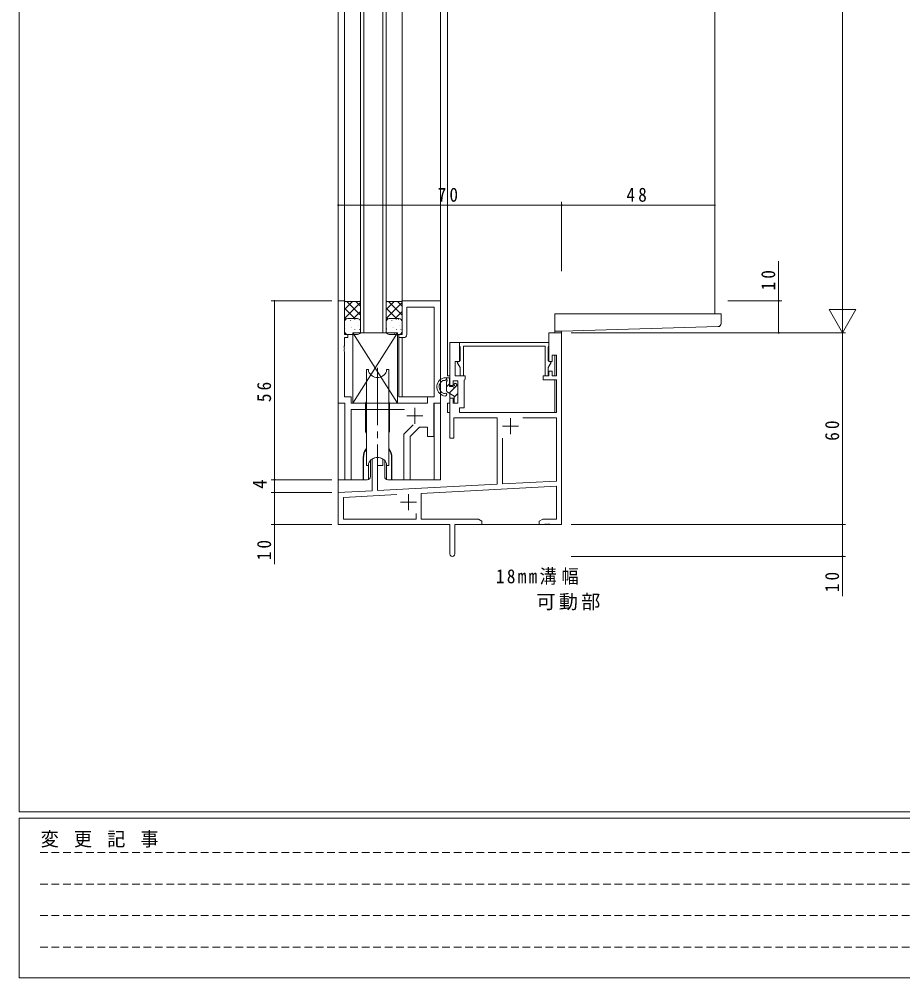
# Model space of a CAD drawing. Units: millimetres, scale not verified. Extents: x -594 to 539, y -420 to 386.
# Drawn here: x -590 to -313.1, y -420 to -119.7 of the extents above; entities that cross this region are included whole.
import ezdxf
from ezdxf.enums import TextEntityAlignment as Align

# ---------------------------------------------------------------- set-up
doc = ezdxf.new("R2010")
doc.units = ezdxf.units.MM
doc.header["$LTSCALE"] = 2
doc.linetypes.add('CHAIN2', pattern=[12, 9, -1, 1, -1])
doc.linetypes.add('DASHED1', pattern=[1.8, 1.2, -0.6])
for name, color, linetype, lineweight in [('0-1_YKK_ZWAK', 7, 'Continuous', 9), ('0-3_YKK_11', 7, 'Continuous', 9), ('0-4_YKK_12', 2, 'Continuous', 9), ('0-5_YKK_13', 4, 'Continuous', 9), ('0-6_YKK_D', 6, 'Continuous', 9)]:
    doc.layers.add(name, color=color, linetype=linetype, lineweight=lineweight)
doc.layers.add('0-2_USER1', color=7, linetype='Continuous')
doc.styles.add('ＭＳ ゴシック', font='')
doc.styles.get('ＭＳ ゴシック').set_extended_font_data('MS Gothic')

msp = doc.modelspace()

# ---------------------------------------------------------------- linework, layer by layer
at = {"layer": '0-1_YKK_ZWAK'}
for p, q in [((-590, -367.965), (-590, 382.035)), ((510, -367.965), (-590, -367.965)), ((-590, -419.965), (-590, -369.965)), ((456, -369.965), (-590, -369.965)), ((-590, -419.965), (456, -419.965))]:
    msp.add_line(p, q, dxfattribs=at)
at = {"layer": '0-1_YKK_ZWAK', "linetype": 'DASHED1'}
for p, q in [((-583.431, -380.697), (-228.87, -380.697)), ((-583.431, -390.595), (-228.87, -390.595)), ((-583.431, -400.493), (-228.87, -400.493)), ((-583.431, -410.391), (-228.87, -410.391))]:
    msp.add_line(p, q, dxfattribs=at)
at = {"layer": '0-3_YKK_11'}
for p, q in [((-488, -207.965), (-490, -207.965)), ((-490, -207.965), (-490, -239.965)), ((-488, -218.465), (-488, -207.965)), ((-470, -207.965), (-470, -218.465)), ((-458, -207.965), (-470, -207.965)), ((-468.5, -218.465), (-468.5, -209.895)), ((-468.5, -209.895), (-459.93, -209.895)), ((-459.93, -209.895), (-459.93, -238.035)), ((-458, -239.965), (-458, -207.965)), ((-424, -217.965), (-420, -217.965)), ((-424, -226.965), (-424, -217.965)), ((-420, -217.965), (-420, -277.965)), ((-455, -220.965), (-452, -220.965)), ((-455, -234.465), (-455, -220.965)), ((-452, -221.965), (-452, -220.965)), ((-452, -220.965), (-452, -226.965)), ((-452, -220.965), (-424, -220.965)), ((-451.9, -222.138), (-452, -221.965)), ((-425.2, -222.165), (-450.8, -222.165)), ((-424, -221.965), (-424.1, -222.138)), ((-424, -220.965), (-424, -221.965)), ((-488.07, -238.035), (-488.07, -223.923)), ((-452.5, -239.965), (-452.5, -232.965)), ((-450.5, -232.823), (-450.5, -241.465)), ((-421.63, -242.965), (-421.63, -232.665)), ((-490, -239.965), (-487.9, -239.965)), ((-487.9, -239.965), (-487.9, -263.965)), ((-462.03, -239.965), (-485.97, -239.965)), ((-460.1, -250.465), (-460.1, -239.965)), ((-460.1, -239.965), (-458, -239.965)), ((-455, -250.965), (-455, -238.465)), ((-485.97, -263.965), (-485.97, -241.965)), ((-485.97, -241.965), (-469.273, -241.965)), ((-466, -241.465), (-466, -246.465)), ((-452, -242.965), (-421.63, -242.965)), ((-468.5, -243.965), (-463.5, -243.965)), ((-453.8, -244.595), (-453.8, -250.965)), ((-440.2, -244.595), (-453.8, -244.595)), ((-440.2, -265.355), (-440.2, -244.595)), ((-436, -244.665), (-436, -249.665)), ((-432.213, -244.595), (-421.63, -244.595)), ((-432.213, -244.595), (-421.63, -244.595)), ((-421.63, -244.595), (-421.63, -264.382)), ((-466.531, -246.766), (-469.43, -249.665)), ((-438.5, -247.165), (-433.5, -247.165)), ((-469.43, -249.665), (-469.43, -263.965)), ((-467.5, -263.965), (-467.5, -250.465)), ((-453.8, -250.965), (-455, -250.965)), ((-438.57, -265.269), (-438.57, -250.952)), ((-479.4, -257.656), (-479.256, -257.4)), ((-479.4, -267.409), (-479.4, -257.656)), ((-477.7, -259.465), (-477.7, -267.32)), ((-487.9, -263.965), (-485.97, -263.965)), ((-469.43, -263.965), (-467.5, -263.965)), ((-477.7, -267.32), (-440.2, -265.355)), ((-421.63, -266.014), (-464, -268.234)), ((-421.63, -264.382), (-438.57, -265.269)), ((-421.63, -276.335), (-421.63, -266.014)), ((-490, -267.965), (-479.4, -267.409)), ((-490, -277.965), (-490, -267.965)), ((-471.629, -268.634), (-488.37, -269.512)), ((-471.629, -268.634), (-488.37, -269.512)), ((-488.37, -269.512), (-488.37, -276.335)), ((-468, -268.465), (-468, -273.465)), ((-464, -268.234), (-464, -276.335)), ((-470.5, -270.965), (-465.5, -270.965)), ((-465.63, -276.335), (-465.63, -274.535)), ((-455, -277.965), (-490, -277.965)), ((-488.37, -276.335), (-465.63, -276.335)), ((-464, -276.335), (-446.091, -276.335)), ((-455, -287.215), (-455, -277.965))]:
    msp.add_line(p, q, dxfattribs=at)
for points in [[(-488.07, -222.007), (-488.07, -219.465), (-487, -219.465), (-487, -218.465), (-488, -218.465)], [(-470, -218.465), (-471, -218.465), (-471, -219.465), (-469.5, -219.465)], [(-488.07, -223.923), (-488.19, -223.74), (-488.19, -223.19), (-488.07, -223.007), (-488.07, -222.923), (-488.19, -222.74), (-488.19, -222.19), (-488.07, -222.007)], [(-450.8, -222.165), (-450.8, -231.465), (-451.8, -231.465), (-451.8, -228.841), (-452.71, -227.265), (-451.8, -226.739), (-451.8, -222.311), (-451.9, -222.138)], [(-424.1, -222.138), (-424.2, -222.311), (-424.2, -226.739), (-423.29, -227.265), (-424.2, -228.841), (-424.2, -231.465), (-425.2, -231.465), (-425.2, -222.165)], [(-421.63, -232.665), (-425.8, -232.665), (-425.8, -231.465), (-424, -231.465), (-424, -229.965), (-423, -229.965), (-423, -231.465), (-421.63, -231.465), (-421.63, -224.965), (-423, -224.965), (-423, -226.965), (-424, -226.965)], [(-452, -226.965), (-453.37, -226.965), (-453.37, -231.465), (-450.2, -231.465), (-450.2, -232.365), (-450.38, -232.64), (-450.5, -232.823)], [(-452.5, -232.965), (-454, -232.965), (-454, -234.465), (-455, -234.465)], [(-485.97, -239.965), (-485.97, -238.035), (-488.07, -238.035)], [(-459.93, -238.035), (-462.03, -238.035), (-462.03, -239.965)], [(-455, -238.465), (-454, -238.465), (-454, -239.965), (-452.5, -239.965)], [(-450.5, -241.465), (-452, -241.465), (-452, -242.965)], [(-467.5, -250.465), (-464.5, -247.465), (-462.03, -247.465), (-462.03, -250.465), (-460.1, -250.465)], [(-476.144, -257.4), (-476, -257.656), (-476, -259.465), (-477.7, -259.465)], [(-446.091, -276.335), (-445, -276.965), (-445, -277.965), (-453.5, -277.965), (-453.5, -287.215)], [(-420, -277.965), (-423.542, -277.965), (-423.725, -277.845), (-424.275, -277.845), (-424.458, -277.965), (-424.542, -277.965), (-424.725, -277.845), (-425.275, -277.845), (-425.458, -277.965), (-427, -277.965), (-427, -276.965), (-425.909, -276.335), (-421.63, -276.335)]]:
    msp.add_lwpolyline(points, dxfattribs=at)
for centre, radius, start, end in [((-469.5, -218.465), 1, 270, 359.99998), ((-477.7, -259.965), 3, 58.76706, 121.23293), ((-454.25, -287.215), 0.75, 179.99998, 0)]:
    msp.add_arc(centre, radius, start, end, dxfattribs=at)
at = {"layer": '0-4_YKK_12'}
for p, q in [((-490, -277.965), (-490, -49.465)), ((-488, -218.465), (-488, -49.465)), ((-483, -217.967), (-483, -49.465)), ((-482, -217.965), (-482, -49.465)), ((-476, -217.965), (-476, -49.465)), ((-475, -217.967), (-475, -49.465)), ((-470, -218.265), (-470, -49.465)), ((-458, -218.535), (-458, -49.465)), ((-455.8, -231.465), (-455.8, -49.465)), ((-372, -211.965), (-372, -49.465)), ((-483, -217.967), (-475, -217.967)), ((-471, -219.165), (-471, -238.035)), ((-422.1, -217.465), (-422.1, -217.965)), ((-420, -217.465), (-420, -277.965)), ((-470, -219.465), (-470, -238.035)), ((-422.1, -224.965), (-422.1, -231.465)), ((-455, -231.465), (-455.8, -231.465)), ((-455, -234.165), (-455, -234.765)), ((-422.1, -232.665), (-422.1, -242.965)), ((-455, -237.014), (-455, -238.765)), ((-471, -238.035), (-460.23, -238.035)), ((-459.93, -263.965), (-459.93, -239.994)), ((-458, -263.965), (-458, -239.665)), ((-455, -239.965), (-455.8, -239.965)), ((-455.8, -239.965), (-455.8, -242.965)), ((-455.8, -242.965), (-455, -242.965)), ((-482.2, -263.965), (-482.2, -256.963)), ((-473.2, -263.965), (-473.2, -257.114)), ((-482.2, -263.965), (-490, -263.965)), ((-458, -263.965), (-473.2, -263.965)), ((-475.5, -277.975), (-455.237, -277.971)), ((-453.261, -277.971), (-420, -277.965))]:
    msp.add_line(p, q, dxfattribs=at)
for centre, start, end in [((-477.7, -256.965), 141.05835, 179.97641), ((-477.698, -256.965), 358.10181, 38.99323)]:
    msp.add_arc(centre, 4.5, start, end, dxfattribs=at)
at = {"layer": '0-5_YKK_13'}
for p, q in [((-488.001, -210.636), (-485.529, -208.166)), ((-488, -207.965), (-487.8, -208.165)), ((-488, -208.308), (-487.829, -208.136)), ((-488, -213.462), (-483, -208.467)), ((-483.2, -208.167), (-487.8, -208.165)), ((-483, -212.44), (-487.272, -208.165)), ((-483.001, -209.61), (-484.443, -208.166)), ((-483, -207.967), (-483.2, -208.167)), ((-475, -213.468), (-469.999, -208.467)), ((-474.999, -207.967), (-474.799, -208.167)), ((-474.999, -208.31), (-474.827, -208.139)), ((-474.999, -210.639), (-472.527, -208.167)), ((-470.199, -208.167), (-474.799, -208.167)), ((-470, -212.437), (-474.27, -208.167)), ((-469.999, -209.61), (-471.442, -208.167)), ((-469.999, -207.967), (-470.199, -208.167)), ((-484.802, -213.467), (-488.001, -210.265)), ((-487.497, -213.599), (-488, -213.095)), ((-485.175, -213.467), (-483.001, -211.295)), ((-474.496, -213.599), (-475, -213.094)), ((-471.799, -213.467), (-474.999, -210.267)), ((-472.171, -213.467), (-469.999, -211.295)), ((-422.101, -211.965), (-422.101, -217.465)), ((-422.101, -211.965), (-370.001, -211.965)), ((-370.001, -211.965), (-370.001, -215.031)), ((-488, -214.467), (-488, -217.467)), ((-484, -213.467), (-487, -213.467)), ((-486.213, -214.165), (-486.186, -214.123)), ((-484.823, -213.83), (-484.825, -213.73)), ((-484.084, -213.838), (-484.057, -213.796)), ((-483.697, -215.78), (-483.67, -215.738)), ((-483, -217.467), (-483, -214.467)), ((-475, -214.467), (-475, -217.467)), ((-471, -213.467), (-474, -213.467)), ((-473.213, -214.165), (-473.186, -214.123)), ((-471.823, -213.83), (-471.825, -213.73)), ((-471.084, -213.838), (-471.057, -213.796)), ((-470.697, -215.78), (-470.67, -215.738)), ((-470, -217.467), (-470, -214.467)), ((-420.001, -217.465), (-370.933, -216.028)), ((-487.856, -216.723), (-487.828, -216.681)), ((-487, -218.467), (-484, -218.467)), ((-485.988, -216.448), (-485.986, -216.439)), ((-485.727, -216.396), (-485.7, -216.354)), ((-471.4, -217.965), (-485.4, -217.965)), ((-485.4, -217.965), (-471.4, -239.965)), ((-471.4, -217.965), (-485.4, -239.965)), ((-485.4, -217.965), (-485.4, -239.965)), ((-485.34, -218.338), (-485.312, -218.296)), ((-484.778, -217.055), (-484.78, -216.955)), ((-483.361, -216.975), (-483.359, -216.966)), ((-483.211, -218.012), (-483.184, -217.97)), ((-474.856, -216.723), (-474.829, -216.681)), ((-474, -218.467), (-471, -218.467)), ((-472.988, -216.448), (-472.986, -216.439)), ((-472.727, -216.396), (-472.7, -216.354)), ((-472.34, -218.338), (-472.313, -218.296)), ((-471.778, -217.055), (-471.78, -216.955)), ((-471.4, -239.965), (-471.4, -217.965)), ((-470.361, -216.975), (-470.359, -216.966)), ((-470.211, -218.012), (-470.184, -217.97)), ((-420.001, -217.465), (-422.101, -217.465)), ((-481.2, -229.465), (-480.5, -229.465)), ((-481.2, -229.465), (-481.2, -259.465)), ((-480.5, -230.042), (-480.5, -229.465)), ((-474.9, -229.465), (-474.2, -229.465)), ((-474.9, -230.042), (-474.9, -229.465)), ((-474.2, -259.465), (-474.2, -229.465)), ((-481.2, -232.969), (-481.198, -232.967)), ((-477.838, -231.962), (-477.837, -231.96)), ((-477.587, -231.963), (-477.585, -231.961)), ((-456.973, -232.865), (-456.561, -232.865)), ((-456.836, -232.065), (-455.4, -232.065)), ((-456.1, -232.615), (-456.1, -232.065)), ((-456.1, -232.075), (-456.089, -232.065)), ((-456.1, -235.802), (-456.1, -233.326)), ((-456.1, -234.904), (-455.1, -233.904)), ((-453.7, -234.465), (-453.7, -234.065)), ((-453.188, -233.853), (-452.588, -234.453)), ((-455.6, -236.668), (-453.7, -237.765)), ((-455.242, -236.874), (-452.704, -234.336)), ((-453.7, -238.161), (-452.5, -236.961)), ((-452.5, -239.665), (-452.5, -234.665)), ((-485.4, -239.965), (-471.4, -239.965)), ((-481.45, -239.965), (-481.45, -248.965)), ((-473.95, -248.965), (-473.95, -239.965)), ((-453.7, -239.665), (-453.7, -237.765)), ((-453.4, -239.965), (-452.8, -239.965)), ((-482.098, -257.065), (-482.098, -263.965)), ((-479.948, -257.978), (-479.948, -262.965)), ((-475.448, -257.983), (-475.448, -262.965)), ((-473.298, -257.064), (-473.298, -263.965)), ((-481.2, -259.465), (-480.5, -259.465)), ((-480.538, -259.465), (-480.538, -263.877)), ((-480.5, -258.888), (-480.5, -259.465)), ((-474.9, -258.888), (-474.9, -259.465)), ((-474.9, -259.465), (-474.2, -259.465)), ((-474.858, -259.465), (-474.858, -263.877)), ((-482.2, -263.965), (-480.948, -263.965)), ((-474.448, -263.965), (-473.2, -263.965))]:
    msp.add_line(p, q, dxfattribs=at)
at = {"layer": '0-5_YKK_13', "linetype": 'CHAIN2'}
msp.add_line((-477.7, -228.916), (-477.7, -260.246), dxfattribs=at)
at = {"layer": '0-5_YKK_13'}
msp.add_lwpolyline([(-454, -234.765), (-455.1, -234.765), (-455.1, -232.365)], dxfattribs=at)
for centre, radius, start, end in [((-487, -214.467), 1, 89.99998, 179.99998), ((-484, -214.467), 1, 0, 90), ((-474, -214.467), 1, 90, 180), ((-471, -214.467), 1, 359.99998, 89.99998), ((-371.001, -215.031), 1, 273.90065, 0), ((-487, -217.467), 1, 180, 270), ((-484, -217.467), 1, 270, 0), ((-474, -217.467), 1, 180, 270), ((-471, -217.467), 1, 270, 0), ((-477.7, -228.965), 3, 201.03946, 338.96053), ((-456.2, -234.879), 2.9, 105.36215, 263.81749), ((-456.2, -234.879), 2.2, 117.03424, 250.24481), ((-456.973, -233.365), 0.5, 90, 117.03424), ((-456.836, -232.565), 0.5, 90, 105.36215), ((-456.561, -232.565), 0.3, 270, 326.94426), ((-456.1, -232.865), 0.25, 303.05573, 146.94426), ((-455.8, -233.326), 0.3, 123.05573, 180), ((-455.4, -232.365), 0.3, 0, 90), ((-453.4, -234.065), 0.3, 45, 180), ((-456.842, -236.667), 0.3, 250.24481, 300.29584), ((-456.464, -237.315), 0.45, 263.81749, 120.29584), ((-455.1, -235.802), 1, 180, 239.99998), ((-453.7, -234.765), 0.3, 180, 89.99998), ((-452.8, -234.665), 0.3, 0, 45), ((-480.95, -239.965), 0.5, 120, 180), ((-474.45, -239.965), 0.5, 0, 60), ((-453.4, -239.665), 0.3, 180, 270), ((-452.8, -239.665), 0.3, 270, 0), ((-480.95, -248.965), 0.5, 179.99998, 239.99998), ((-474.45, -248.965), 0.5, 299.99998, 0), ((-477.698, -257.065), 4.4, 142.75215, 180), ((-477.698, -257.065), 4.4, 0, 37.35567), ((-477.7, -259.965), 3, 21.03946, 158.96053), ((-480.948, -262.965), 1, 270, 0), ((-474.448, -262.965), 1, 180, 270)]:
    msp.add_arc(centre, radius, start, end, dxfattribs=at)
at = {"layer": '0-6_YKK_D'}
for p, q in [((-332.001, -209.565), (-331.997, 103.634)), ((-490, -198.674), (-490, -176.965)), ((-420, -198.674), (-420, -176.965)), ((-420, -198.674), (-420, -176.965)), ((-372, -198.674), (-372, -176.965)), ((-490, -177.965), (-420, -177.965)), ((-420, -177.965), (-372, -177.965)), ((-352, -207.965), (-352, -195.477)), ((-332.001, -217.965), (-332.001, -203.416)), ((-492, -207.965), (-511, -207.965)), ((-510, -263.965), (-510, -207.965)), ((-367.945, -207.965), (-351, -207.965)), ((-352, -217.965), (-352, -207.965)), ((-332.001, -217.965), (-336.201, -210.691)), ((-327.801, -210.691), (-336.201, -210.691)), ((-332.001, -217.965), (-327.801, -210.691)), ((-417, -217.965), (-331, -217.965)), ((-415.927, -217.965), (-351, -217.965)), ((-368.001, -217.965), (-331.001, -217.966)), ((-332, -217.965), (-332, -277.965)), ((-492, -263.965), (-511, -263.965)), ((-492, -263.965), (-511, -263.965)), ((-510, -267.965), (-510, -263.965)), ((-492, -267.965), (-511, -267.965)), ((-492, -267.965), (-511, -267.965)), ((-492, -277.965), (-511, -277.965)), ((-417, -277.965), (-331, -277.965)), ((-417, -277.965), (-331, -277.965)), ((-332, -277.965), (-332, -287.965)), ((-417, -287.965), (-331, -287.965)), ((-332, -287.965), (-332, -300.453))]:
    msp.add_line(p, q, dxfattribs=at)
msp.add_lwpolyline([(-510, -267.965), (-510, -277.965), (-510, -290.453)], dxfattribs=at)
for centre, start, end in [((-490, -177.965), 0, 180), ((-490, -177.965), 180, 0), ((-420, -177.965), 0, 180), ((-420, -177.965), 0, 180), ((-420, -177.965), 180, 0), ((-420, -177.965), 180, 0), ((-372, -177.965), 0, 180), ((-372, -177.965), 180, 0), ((-510, -207.965), 90, 270), ((-510, -207.965), 270, 90), ((-352, -207.965), 90, 270), ((-352, -207.965), 270, 90), ((-352, -217.965), 90, 270), ((-352, -217.965), 270, 90), ((-510, -263.965), 90, 270), ((-510, -263.965), 90, 270), ((-510, -263.965), 270, 90), ((-510, -263.965), 270, 90), ((-510, -267.965), 90, 270), ((-510, -267.965), 90, 270), ((-510, -267.965), 270, 90), ((-510, -267.965), 270, 90), ((-510, -277.965), 90, 270), ((-510, -277.965), 270, 90), ((-332, -277.965), 90, 270), ((-332, -277.965), 89.9998, 269.9998), ((-332, -277.965), 270, 90), ((-332, -277.965), 269.9998, 89.9998), ((-332, -287.965), 90, 270), ((-332, -287.965), 270, 90)]:
    msp.add_arc(centre, 0.128, start, end, dxfattribs=at)

# ---------------------------------------------------------------- texts
at = {"layer": '0-1_YKK_ZWAK', "insert": (-583.265, -379.174), "char_height": 4.399, "attachment_point": 7, "style": 'ＭＳ ゴシック'}
msp.add_mtext('\\T1.22;\\W0.95;変\\~更\\~記\\~事', dxfattribs=at)
at = {"layer": '0-2_USER1', "char_height": 4.399, "attachment_point": 7, "style": 'ＭＳ ゴシック'}
for s, insert in [('\\T1.27;\\W0.9;18mm溝幅', (-440.598, -296.878)), ('\\T1.17;可動部', (-427.911, -304.878))]:
    msp.add_mtext(s, dxfattribs=dict(at, insert=insert))
at = {"layer": '0-6_YKK_D', "color": 7, "style": 'ＭＳ ゴシック'}
msp.add_text('4', height=4.399, rotation=90, dxfattribs=at).set_placement((-511.09, -266.833), align=Align.BOTTOM_LEFT)
at = {"layer": '0-6_YKK_D', "color": 7, "char_height": 4.399, "attachment_point": 7, "style": 'ＭＳ ゴシック'}
for s, insert in [('\\T1.36;\\W0.9;70', (-458.83, -176.965)), ('\\T1.36;\\W0.9;48', (-399.669, -176.965))]:
    msp.add_mtext(s, dxfattribs=dict(at, insert=insert))
at = {"layer": '0-6_YKK_D', "color": 7, "char_height": 4.399, "attachment_point": 7, "rotation": 90, "style": 'ＭＳ ゴシック'}
for s, insert in [('\\T1.36;\\W0.9;10', (-353, -204.663)), ('\\T1.36;\\W0.9;56', (-511, -239.663)), ('\\T1.36;\\W0.9;60', (-333, -251.766)), ('\\T1.36;\\W0.9;10', (-511, -289.191)), ('\\T1.36;\\W0.9;10', (-333, -299.191))]:
    msp.add_mtext(s, dxfattribs=dict(at, insert=insert))

doc.saveas('drawing.dxf')
